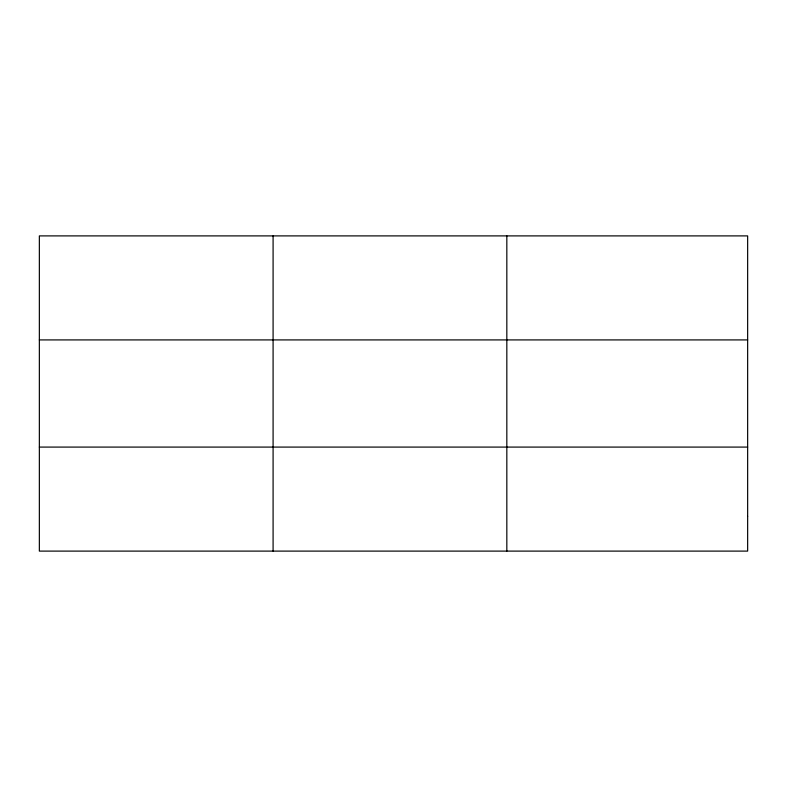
<?xml version="1.0" encoding="UTF-8"?>
<svg xmlns="http://www.w3.org/2000/svg" width="787" height="787" viewBox="0 0 787 787"><rect width="100%" height="100%" fill="white"/><g stroke="black" fill="none" stroke-linecap="round" stroke-linejoin="round"><path stroke-width="1.18" d="M273.089 551.107L273.089 235.893M506.828 551.107L506.828 235.893M39.35 339.915L747.65 339.915M39.35 447.085L747.65 447.085M747.65 516.429L747.65 551.107L39.35 551.107L39.35 235.893L747.65 235.893L747.65 516.429"/></g></svg>
